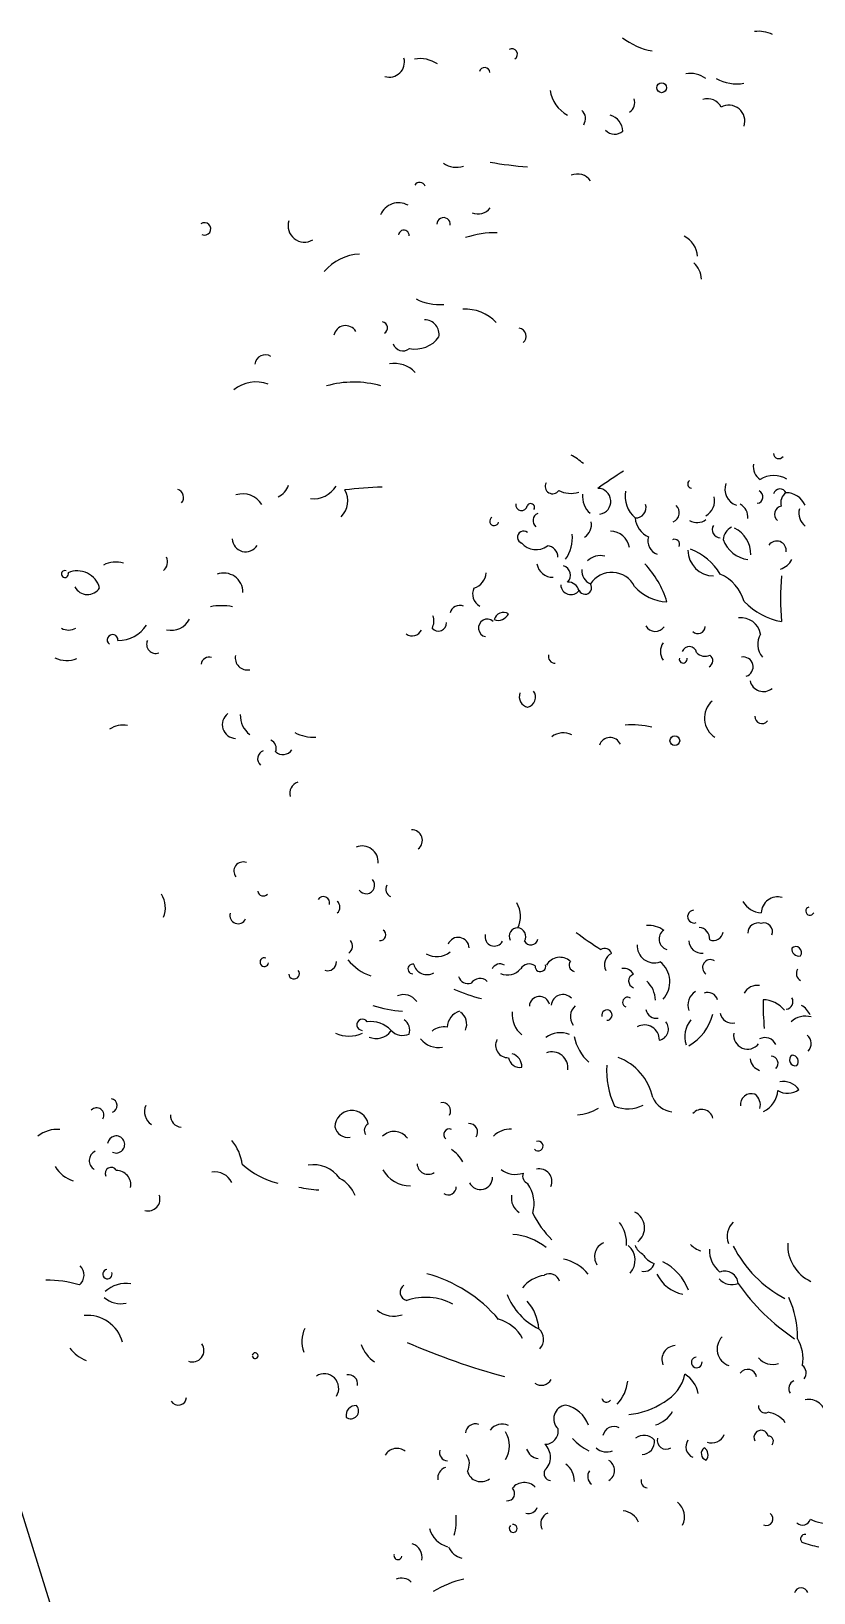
# Model space of a CAD drawing. Header units: millimetres. Extents: x 563604 to 809435, y 2337 to 1331933.
# Drawn here: x 732564 to 733479, y 1262839 to 1264665 of the extents above; entities that cross this region are included whole.
import ezdxf

# ---------------------------------------------------------------- set-up
doc = ezdxf.new("R2010")
doc.units = ezdxf.units.MM
for name, color, linetype, lineweight in [('A-ANNO-DIMS', 211, 'Continuous', 9), ('A-ANNO-DIMS-340', 211, 'Continuous', 9), ('ks_caytram-1', 253, 'Continuous', 9), ('MUONG DAT-1', 253, 'Continuous', 9), ('NCV_TKCS_HIEN TRANG_251226_dwg-1', 253, 'Continuous', 9)]:
    doc.layers.add(name, color=color, linetype=linetype, lineweight=lineweight)
doc.styles.add('Arial_2', font='arial_0.ttf', dxfattribs={"width": 0.9, "height": 1360})
doc.dimstyles.new('1_Dim_chi_tiet_khu_đất_1', dxfattribs={"dimscale": 304.8, "dimtxt": 1387.552784, "dimasz": 1.338583, "dimexe": 1.115486, "dimexo": 0.0625, "dimgap": 0.111549, "dimtad": 1, "dimdec": 0, "dimrnd": 5, "dimzin": 0, "dimdsep": 46, "dimtxsty": 'Arial_2', "dimblk1": 'OBLIQUE', "dimblk2": 'OBLIQUE', "dimsah": 1, "dimcen": 0.09, "dimdle": 1.115486, "dimazin": 0, "dimtfac": 1, "dimtdec": 4, "dimtix": 1, "dimtmove": 0, "dimatfit": 3, "dimfxl": 3.346457, "dimfxlon": 1, "dimtvp": 1, "dimtolj": 1, "dimtzin": 0, "dimarcsym": 2})

# ---------------------------------------------------------------- blocks, each defined once
blk = doc.blocks.new('NCV_TKCS_HIEN TRANG_251226_dwg_CX-2645538-TỔNG THỂ_HIỆN TRẠNG KHU ĐẤT')
at = {"layer": 'ks_caytram-1'}
for centre, radius in [((723828.8, 1295404.1), 5.83), ((723844.2, 1294640.3), 5.66)]:
    blk.add_circle(centre, radius, dxfattribs=at)
for centre, radius, start, end in [((723942.3, 1295432.5), 37.6, 64.5441, 97.7809), ((723832.5, 1295526.4), 80.7, 232.2211, 259.4401), ((723510.4, 1295434.1), 17.6, 252.4331, 14.8971), ((723546.4, 1295402.3), 35.8, 55.8821, 100.8523), ((723653.6, 1295443.3), 6.51, 301.5201, 120.6773), ((723621.7, 1295421.3), 6.29, 6.4741, 163.405), ((723862.5, 1295391.6), 29.3, 52.4751, 101.0112), ((723738.7, 1295407.6), 40.9, 189.2361, 240.4251), ((723916.6, 1295457.7), 49.1, 240.7851, 279.9211), ((723784.3, 1295386.8), 13.1, 301.2641, 19.6981), ((723882.7, 1295373.8), 17.4, 25.8421, 108.7608), ((723907.3, 1295364.9), 18.8, 341.9361, 118.7226), ((723727.2, 1295368), 12.6, 325.4801, 49.9781), ((723763.1, 1295352.7), 20.2, 1.341, 73.739), ((723773.9, 1295364.5), 14.7, 223.8811, 310.0281), ((723588.5, 1295337.3), 26.2, 235.1161, 288.8931), ((723698.1, 1295697), 386.3, 259.5711, 266.0871), ((723545.9, 1295286.6), 6.82, 20.2861, 149.5934), ((723730.4, 1295285.3), 17.9, 32.8691, 114.0044), ((723521.1, 1295246.5), 23, 61.0501, 157.2708), ((723573.7, 1295244.3), 7.85, 352.7391, 179.3632), ((723614, 1295274.7), 18.2, 247.7611, 321.9961), ((723294.3, 1295239), 7.24, 243.7971, 126.8607), ((723411, 1295242.7), 19.2, 162.7091, 300.2401), ((723527.3, 1295231.4), 6.17, 354.9421, 174.9425), ((723634.5, 1295123.3), 111.2, 89.1029, 108.3984), ((723842.3, 1295204.9), 28.6, 4.3331, 63.3181), ((723477.7, 1295152.6), 56.9, 92.2679, 139.8863), ((723849.6, 1295179.7), 25.7, 1.2601, 49.4131), ((723569.4, 1295211.1), 60.7, 242.6401, 274.2501), ((723599.5, 1295096.3), 48.8, 42.7981, 93.8694), ((723459.2, 1295111.8), 14, 31.2851, 168.7151), ((723500.8, 1295123.1), 7.34, 301.865, 77.329), ((723551.3, 1295115.4), 17.3, 350.679, 89.2015), ((723660.9, 1295113.5), 9.4, 307.8261, 82.3075), ((723526.1, 1295108.2), 11.9, 197.6671, 309.8241), ((723540.5, 1295132.9), 34.5, 258.7301, 323.8611), ((723365.2, 1295079.3), 12.4, 57.6951, 172.9779), ((723515.9, 1295047.1), 34.5, 44.2371, 99.1626), ((723354.3, 1295019.5), 40.5, 69.3791, 129.8158), ((723468.8, 1294944.1), 115.7, 74.1701, 106.0998), ((723681, 1294898.3), 86.9, 49.6061, 61.2721), ((723953.3, 1294960.7), 17.4, 169.6981, 237.8311), ((723965.8, 1294976.5), 6.21, 183.6601, 323.2101), ((723701.2, 1294937.7), 8.53, 149.7621, 327.2941), ((724064.5, 1294504.8), 530.8, 121.8686, 125.7812), ((723864.1, 1294940.6), 4.88, 123.4911, 264.8541), ((723922.8, 1294934.7), 20.1, 160.6951, 250.6951), ((723959.7, 1294920.9), 29.6, 58.2441, 122.0259), ((723259.9, 1294925), 9.74, 319.534, 72.627), ((723338.8, 1294902.5), 26.5, 32.4091, 107.2159), ((723371.1, 1294946.2), 22.4, 293.7081, 341.5391), ((723421.4, 1294954.9), 31.6, 263.8771, 327.8131), ((723436.5, 1294920.7), 25.3, 313.3451, 30.6651), ((723516.7, 1294472.7), 464.6, 91.8395, 97.2283), ((723722.8, 1294961.3), 31.7, 242.8891, 286.4981), ((723760.9, 1294925.6), 24.7, 172.8581, 231.0141), ((723754.1, 1294920.3), 15.2, 279.1731, 89.5688), ((723818.4, 1294926), 32.4, 168.9711, 230.6071), ((723870.1, 1294921.4), 20.7, 299.7351, 12.0801), ((723939.7, 1294925.6), 7.64, 277.4181, 65.3591), ((723967.2, 1294927.1), 7.77, 24.9841, 164.0852), ((723982.5, 1294918.6), 14.4, 125.2501, 195.7141), ((723974.1, 1294905.7), 24.7, 24.445, 89.7772), ((723664.9, 1294916.3), 6.79, 171.0601, 350.2861), ((723675.6, 1294913.1), 4.5, 328.4171, 152.3601), ((723687.5, 1294897.8), 9.24, 113.2681, 230.7401), ((723798.4, 1294913.1), 12.2, 267.2501, 16.7051), ((723837.9, 1294907.1), 11.5, 293.2851, 46.9681), ((723911.9, 1294901.4), 17.8, 355.9241, 60.4921), ((723970.4, 1294905.3), 9.57, 100.3261, 230.0821), ((724008.4, 1294906.5), 19.2, 165.0271, 232.1141), ((723633, 1294897.2), 5.23, 121.2501, 347.9461), ((723667.3, 1294878.3), 7.1, 51.6591, 251.3911), ((723729.3, 1294893.1), 17.4, 302.4351, 10.5761), ((723824.2, 1294902.8), 26.4, 184.1001, 246.1541), ((723870.1, 1294913.1), 17.6, 240.7941, 306.2101), ((723897.6, 1294887.3), 9.57, 148.9121, 267.9581), ((723918.5, 1294873.9), 18, 116.0026, 174.8774), ((723899.6, 1294858.7), 33.4, 358.2001, 64.5971), ((723342.3, 1294877), 15.7, 182.1741, 327.9601), ((723681.8, 1294885.8), 22, 220.2121, 307.3771), ((723694.1, 1294855), 13.4, 359.807, 85.4852), ((723681.2, 1294877.7), 43.2, 324.6901, 5.4431), ((723768.7, 1294862.4), 22.9, 9.898, 89.6426), ((723828.7, 1294873.7), 16, 161.9831, 251.4191), ((723844, 1294870.1), 5.84, 334.0601, 116.2105), ((723934.8, 1294888.3), 36.5, 200.4711, 261.9441), ((723963.4, 1294862.8), 11.1, 351.5401, 146.2302), ((723190.6, 1294816.1), 33.2, 74.7771, 116.3763), ((723237.7, 1294849.3), 13.2, 310.7311, 25.3501), ((723757.2, 1294835.3), 21.5, 76.6041, 134.7135), ((723889.8, 1294863.5), 30.4, 180.6571, 269.6131), ((723836.3, 1294797.4), 71.8, 31.82, 68.476), ((723959.4, 1294864.6), 25, 289.4911, 330.3901), ((723130.8, 1294835.3), 4.09, 67.8491, 22.4211), ((723145.3, 1294811.8), 27.2, 15.4551, 113.0828), ((723316.7, 1294814.1), 22.3, 359.3041, 110.6981), ((723603.3, 1294838.5), 20.5, 286.8101, 355.2721), ((723701.5, 1294850.4), 18.9, 190.0731, 271.2531), ((723710.8, 1294834.1), 11.3, 314.018, 72.733), ((723751.8, 1294838.9), 16.4, 174.6291, 247.5671), ((723770.3, 1294807.7), 29.6, 25.8201, 146.9871), ((723726.6, 1294769.9), 113.2, 16.8731, 43.1951), ((723877, 1294789.4), 50.2, 15.698, 66.099), ((724290.5, 1294807.2), 322.7, 175.3711, 184.8991), ((723157.3, 1294828.1), 16.8, 208.2381, 327.6251), ((723623.9, 1294811.9), 16.2, 154.3931, 240.9281), ((723722.7, 1294823.1), 11.9, 182.7961, 322.4251), ((723719, 1294812.3), 13.6, 15.2611, 91.2716), ((723739.1, 1294819.4), 7.77, 206.6451, 34.1361), ((723838, 1294858.8), 56.1, 222.9891, 266.8791), ((723314.1, 1294723.4), 74.8, 80.2478, 100.0224), ((723592.6, 1294787), 11.6, 67.6221, 165.7813), ((723985.1, 1294862.2), 84.1, 224.7401, 258.9291), ((723255.1, 1294793.8), 24.3, 257.4351, 332.0831), ((723546.1, 1294780.3), 16.4, 329.4391, 22.0341), ((723567.6, 1294777.9), 9.45, 219.2561, 4.6181), ((723624.8, 1294772.2), 10.3, 48.3921, 258.7481), ((723644, 1294778.6), 11.7, 61.7421, 162.1313), ((723637.8, 1294793.9), 12.8, 246.9371, 336.9371), ((723921.6, 1294760.9), 23.3, 10.2881, 97.0428), ((723135.3, 1294786.1), 16.4, 239.3721, 300.8981), ((723186.6, 1294758.2), 6.29, 355.0201, 233.1781), ((723193.8, 1294796.1), 38.4, 268.6031, 327.8121), ((723237, 1294753.1), 10.6, 154.2331, 291.4561), ((723537.1, 1294775.1), 12.1, 234.8761, 333.4651), ((723821.3, 1294780.4), 12.3, 207.2921, 326.9511), ((723871.2, 1294774), 8.4, 223.4461, 358.8981), ((723963.7, 1294753.2), 22.6, 148.3451, 221.4511), ((723344.3, 1294737.4), 14.3, 168.9781, 281.2901), ((723704.3, 1294738.9), 8, 165.2271, 270.7901), ((723844.1, 1294744.7), 16.8, 143.4551, 216.8151), ((723861.1, 1294741.7), 8.76, 12.9891, 159.6509), ((723879.6, 1294752.2), 13.1, 220.4941, 295.5861), ((723880.9, 1294733.9), 7.74, 295.1151, 55.6251), ((723133.2, 1294764.8), 30.7, 242.9291, 292.3641), ((723299.7, 1294728.4), 9.77, 74.4251, 170.7851), ((723854, 1294735.8), 4.6, 166.0991, 14.1711), ((723924.3, 1294726.8), 11.5, 287.6041, 100.7373), ((723947.8, 1294713.7), 15.9, 192.2461, 309.6661), ((723675, 1294691.8), 12.7, 159.6881, 256.7261), ((723669.4, 1294691.1), 11.9, 283.1661, 38.2241), ((723905.5, 1294666.8), 26.7, 131.8441, 237.4541), ((723330.9, 1294659), 16, 125.7541, 268.7211), ((723363.4, 1294669.6), 27.4, 177.3311, 233.8651), ((723946.1, 1294668.5), 8.16, 176.6441, 321.5521), ((723199.3, 1294629.5), 29.2, 80.2231, 123.8259), ((723422.5, 1294693.8), 49.5, 242.5971, 272.0651), ((723713.8, 1294626.7), 22.8, 64.3971, 126.753), ((723794.2, 1294547.7), 111.1, 77.9401, 94.1596), ((723367.8, 1294631.3), 10.3, 338.163, 67.345), ((723385.9, 1294636.7), 12.6, 227.4551, 326.2371), ((723768.5, 1294630.8), 13.2, 24.2401, 161.2368), ((723366.2, 1294619.2), 9.93, 109.5211, 228.1291), ((723407.7, 1294578.6), 13.9, 109.0041, 195.1211), ((723536.4, 1294523.7), 12.5, 308.2941, 90.5566), ((723478.4, 1294498.4), 18.9, 355.8071, 111.5234), ((723339.3, 1294487.7), 10.8, 69.3311, 218.4331), ((723483.2, 1294471.3), 9.97, 214.1081, 42.4731), ((723515.4, 1294466.7), 9.38, 149.6881, 247.4511), ((723219.6, 1294445.1), 28.8, 337.0901, 32.7071), ((723362.9, 1294465.1), 6.37, 187.1921, 319.6801), ((723433.2, 1294450.6), 7.35, 346.6441, 148.387), ((723444.1, 1294445.6), 8.49, 308.0131, 52.2571), ((723634.8, 1294435), 29, 332.2401, 32.4351), ((723947, 1294465.4), 26.6, 209.6721, 266.0481), ((723964.4, 1294438.4), 19.2, 74.0371, 178.2873), ((723333.4, 1294435.8), 9.56, 163.1231, 336.0341), ((723866.7, 1294434.6), 7.51, 95.8471, 290.4131), ((724002.2, 1294441), 4.86, 103.6991, 336.1801), ((723499.4, 1294413.3), 6.71, 263.2711, 57.0341), ((723633.1, 1294411), 10.9, 166.4171, 331.3531), ((723660.6, 1294411.4), 10.1, 90.8891, 206.1681), ((723659.8, 1294411.4), 10.1, 327.146, 86.2537), ((724053.7, 1294856.9), 547.7, 233.5921, 237.2881), ((723814, 1294394.9), 29.3, 53.7571, 95.4655), ((723838.1, 1294408.2), 12.4, 122.9491, 254.3831), ((723871.4, 1294408.5), 13.6, 355.828, 84.9117), ((723889.4, 1294417.9), 11.3, 246.7501, 353.0101), ((723941.4, 1294415.4), 11.8, 71.2971, 180.0476), ((723948.4, 1294417.2), 9.98, 337.0001, 108.2899), ((723457.7, 1294400.2), 9.7, 302.1641, 40.6121), ((723565.7, 1294411.8), 24.1, 239.1891, 310.2281), ((723590.8, 1294397.5), 12.8, 1.9901, 157.669), ((723675.7, 1294409.7), 8.34, 207.0431, 349.4861), ((723762.2, 1294389.4), 8.08, 16.1801, 124.1272), ((723820.2, 1294400.7), 20.2, 177.0321, 289.4981), ((723875.7, 1294407.1), 15.3, 182.8551, 275.5871), ((723985.7, 1294392.8), 6.75, 323.2321, 133.7702), ((723989.1, 1294396.7), 8.19, 173.3471, 283.6551), ((723364.1, 1294381.4), 5.06, 71.1531, 351.0461), ((723438.3, 1294381.4), 10.1, 251.0471, 2.9641), ((723508.5, 1294421.9), 60.1, 218.9571, 250.6901), ((723537.7, 1294373.3), 5.64, 78.7681, 270.0781), ((723554.4, 1294382.8), 16.1, 194.4601, 299.4121), ((723639.7, 1294369), 10.3, 59.6621, 154.8118), ((723673.8, 1294367.9), 11.3, 52.4641, 150.4221), ((723686.9, 1294376.5), 6.25, 176.2071, 14.4541), ((723709.9, 1294368.6), 18.4, 49.1831, 149.2685), ((723728.7, 1294378.1), 8.08, 146.1441, 254.0921), ((723777.1, 1294378.1), 15.3, 117.7041, 205.6981), ((723784.5, 1294361.3), 12.7, 27.3771, 99.7615), ((723808.7, 1294358.3), 29.7, 317.0891, 51.9791), ((723885.9, 1294375), 9.3, 59.3921, 235.4071), ((723398.8, 1294367.9), 6.25, 185.9931, 37.8841), ((723602.8, 1294368.3), 12.1, 198.7631, 284.9021), ((723616.3, 1294349.9), 12.4, 46.4041, 147.2848), ((723648.3, 1294386.7), 20.4, 247.3711, 319.6871), ((723798.5, 1294359.3), 8.3, 109.7901, 250.4801), ((723790.7, 1294336.5), 30.7, 0.8811, 47.8441), ((723995.9, 1294368.1), 9.54, 147.8121, 240.5281), ((723527.2, 1294325.4), 18, 33.0031, 113.8683), ((723656.3, 1294503), 168.6, 245.2771, 256.9421), ((723686, 1294329.4), 11.9, 14.0271, 177.1229), ((723713.2, 1294330), 13.5, 42.0011, 175.1374), ((723788.9, 1294334.5), 5.81, 52.9041, 249.2581), ((723878.9, 1294331), 19.3, 123.1131, 198.5781), ((723882.9, 1294334.4), 11.5, 14.1721, 112.9692), ((723940.9, 1294336.3), 17.9, 82.7978, 150.6025), ((724199.5, 1294329.5), 252, 178.2301, 185.8591), ((723946.6, 1294304.4), 33, 38.946, 88.1935), ((723973.3, 1294335.2), 9.05, 277.6991, 29.4411), ((723537.6, 1294481), 157.5, 252.7511, 265.6101), ((723598.3, 1294304.8), 20.2, 106.5313, 178.9292), ((723583.5, 1294309), 17.3, 335.6511, 54.1051), ((723685.6, 1294320.7), 31.8, 175.5451, 229.9641), ((723738.5, 1294317.8), 16.4, 131.3341, 217.5141), ((723764.8, 1294319.5), 6.08, 267.4911, 195.4631), ((723822.7, 1294328.3), 12.6, 191.1201, 279.7591), ((723832, 1294334.1), 58.1, 299.5461, 346.4311), ((723911.1, 1294324), 13.9, 189.9671, 282.9241), ((723979.5, 1294309), 25.3, 24.8191, 59.4261), ((723478.8, 1294308.1), 6.52, 32.9401, 269.2231), ((723488.4, 1294279), 32.9, 43.5531, 97.1183), ((723526.1, 1294314.9), 19.2, 223.7991, 292.6951), ((723518.8, 1294301.6), 15.3, 343.2831, 53.8571), ((723573.7, 1294284.8), 20.8, 77.9391, 130.4021), ((723808.7, 1294290.5), 17.4, 358.7481, 118.8669), ((723823.4, 1294303.1), 13.3, 281.4111, 38.4081), ((723886.2, 1294294.2), 30.4, 140.1541, 198.3451), ((723996.9, 1294293.3), 24.9, 74.5961, 132.4622), ((723463, 1294333), 38.2, 245.9451, 294.3251), ((723494.9, 1294314.1), 22, 247.6361, 321.8761), ((723568, 1294308), 26.6, 217.5961, 279.9311), ((723649.1, 1294284.1), 14.5, 152.8011, 272.0201), ((723710, 1294271), 27.8, 66.6371, 127.3194), ((723781.8, 1294305.4), 56.3, 191.3431, 227.0361), ((723929.3, 1294295.9), 16.3, 171.9501, 322.4551), ((723949.7, 1294279.4), 13.7, 23.5641, 117.8258), ((723990.2, 1294286), 13.4, 318.5011, 48.5011), ((723663, 1294271.8), 13.5, 189.3691, 279.8261), ((723649.9, 1294259.3), 15.4, 357.0591, 74.285), ((723700.5, 1294257.8), 18.6, 352.0701, 109.6221), ((723754.8, 1294209.1), 65.1, 12.431, 69.042), ((723948.9, 1294270.7), 16.9, 188.9171, 250.9641), ((723956.6, 1294263), 8.4, 313.446, 88.8985), ((723985.2, 1294267), 6.84, 124.2221, 284.9351), ((723981.1, 1294265.1), 7.51, 320.637, 88.5199), ((723859.3, 1294253.9), 94.9, 175.7651, 205.5841), ((723934.3, 1294233.9), 30.5, 296.6241, 355.0711), ((723976.1, 1294249.3), 21.4, 237.6251, 307.8511), ((723971.1, 1294219.4), 22.3, 35.6531, 101.0142), ((723168, 1294202.5), 8.42, 328.8661, 137.667), ((723183.9, 1294213.6), 8.06, 287.853, 80.59), ((723241.8, 1294206.6), 17.9, 156.1311, 237.5361), ((723572.3, 1294207.4), 9.68, 329.0691, 100.5916), ((723726.8, 1294255.6), 53, 273.6991, 301.8701), ((723789.3, 1294247.7), 38, 245.9091, 298.1801), ((723843.7, 1294233.6), 27.4, 202.6351, 263.8961), ((723933.7, 1294214.8), 12.7, 70.9021, 186.6891), ((723928.9, 1294214.4), 15.3, 343.2821, 53.8571), ((723267.9, 1294201.7), 13.5, 175.6181, 265.1261), ((723466.3, 1294188.1), 19.8, 11.9661, 178.1022), ((723489.6, 1294184.5), 8.63, 117.3181, 212.4411), ((723603.5, 1294182.4), 10.1, 326.7091, 93.0506), ((723875.7, 1294195.6), 13.5, 13.3081, 140.1777), ((723122.2, 1294149), 36.8, 85.6917, 128.4329), ((723190.8, 1294168.1), 10, 244.2441, 174.139), ((723462.2, 1294192.3), 16, 193.0481, 278.2051), ((723516, 1294164.1), 19.2, 36.3981, 135.075), ((723580.4, 1294179.6), 6.59, 67.9911, 230.3501), ((723651.3, 1294158.6), 27.3, 85.9307, 134.788), ((723171.2, 1294149.2), 11.9, 114.0641, 240.1791), ((723285.2, 1294138), 53.6, 7.3591, 40.4111), ((723560.1, 1294127.6), 41.5, 29.0731, 56.6171), ((723684.4, 1294166.1), 5.68, 220.2861, 111.9134), ((723153.4, 1294163.5), 40.1, 212.1521, 251.5391), ((723184.9, 1294134.3), 7, 30.6711, 206.8211), ((723190.8, 1294120.6), 17.2, 350.541, 89.3386), ((723405.7, 1294220.6), 101.3, 228.3401, 255.1431), ((723421.5, 1294106.9), 37.5, 34.9171, 99.3755), ((723534.6, 1294156.2), 36.5, 208.8441, 270.6691), ((723555.7, 1294146.1), 12.9, 183.3671, 303.7721), ((723658.1, 1294161.2), 28.1, 232.6241, 287.9141), ((723686, 1294125), 14.5, 335.3041, 104.5768), ((723305.8, 1294113.3), 22.8, 26.9521, 98.0272), ((723436.5, 1294262.6), 147.9, 257.4111, 266.6001), ((723435.9, 1294095.8), 36.5, 20.1721, 63.3641), ((723579.5, 1294118.2), 9.11, 233.6191, 3.2511), ((723616.8, 1294129.6), 14.2, 206.7601, 1.5821), ((723675.7, 1294131.2), 9.54, 159.5791, 249.5791), ((723638.6, 1294098.9), 41, 343.9671, 34.6271), ((723228.3, 1294104.3), 13.8, 254.1601, 19.8051), ((723672.1, 1294105.1), 19.1, 168.9411, 239.2541), ((723785.1, 1294140.9), 119.6, 206.4311, 224.9141), ((723788.1, 1294070.6), 20.7, 308.4211, 62.9041), ((723750, 1294053.4), 37.7, 354.6631, 38.1271), ((723926.9, 1294060.9), 21.6, 131.6041, 203.0581), ((723650.1, 1293994.7), 68.4, 50.42, 86.2468), ((723768.2, 1294036.9), 17.9, 114.5911, 211.8231), ((723774.7, 1294032.6), 23, 319.1621, 48.9991), ((723815.8, 1294057.1), 19.5, 201.6431, 241.8931), ((723886.9, 1294076.4), 35.1, 225.7041, 249.6231), ((723917.6, 1294044.6), 33, 178.1941, 231.3241), ((724038.4, 1294112.8), 141, 206.8421, 242.3771), ((724023.1, 1294050.4), 46.9, 177.3551, 244.8431), ((723702.7, 1293983.3), 52, 39.4, 77.655), ((723808, 1294032), 12.4, 258.4701, 345.0161), ((723828.3, 1294052.5), 25.1, 210.0361, 250.6241), ((723802.6, 1293975.8), 61.6, 20.6741, 63.5701), ((723112.7, 1293896.3), 113, 71.9441, 92.0654), ((723138.3, 1294015.4), 15, 309.0671, 45.4771), ((723180.6, 1294016.3), 5.45, 95.8731, 22.4671), ((723509.8, 1293854.6), 168.3, 40.336, 74.696), ((723697.9, 1293974.1), 41.4, 98.742, 140.4807), ((723697.8, 1294004.5), 12.3, 18.4741, 120.6835), ((723861.2, 1294034.2), 41.8, 205.0691, 259.4511), ((723910.9, 1294023.5), 19.4, 219.7381, 292.4591), ((723902.6, 1294004.1), 15.8, 5.2321, 110.4862), ((723202, 1293970.2), 35.3, 80.1972, 133.0819), ((723532.6, 1293995.2), 9.76, 122.0671, 259.4421), ((723717.8, 1294019.8), 74.8, 201.2751, 244.0161), ((724121.5, 1294147.2), 247.7, 214.8751, 236.3751), ((723195.8, 1294009.6), 27.8, 226.9971, 284.0321), ((723515.7, 1293997.7), 30.4, 230.1531, 288.3441), ((723552.6, 1293921.5), 67.8, 61.9861, 108.7567), ((723630.8, 1293948.9), 54.4, 3.8121, 41.4171), ((723880.5, 1293943.3), 107.2, 358.7291, 25.1831), ((723157.2, 1293925.7), 42.5, 15.2071, 95.0795), ((723626.1, 1293919.8), 45.4, 28.277, 74.674), ((723444.1, 1293937.8), 36.1, 155.0621, 200.6261), ((723874, 1294733), 867.2, 246.7011, 254.6891), ((723674.4, 1293940.2), 16.3, 316.6211, 49.1011), ((723913.9, 1293928.7), 20.3, 135.3881, 251.1511), ((723949.8, 1293918), 44.3, 349.2701, 31.2501), ((723171.7, 1293956.2), 43.7, 216.8541, 248.6031), ((723280.2, 1293927), 13.3, 248.3371, 36.1841), ((723353.4, 1293921), 3.4, 189.5971, 170.6728), ((723512.5, 1293945.4), 36.9, 197.8061, 238.2131), ((723845.3, 1293916.6), 16.2, 91.9021, 202.3211), ((723869.8, 1293913.2), 6.26, 94.5351, 6.1261), ((723958.7, 1293932.9), 22.1, 220.6141, 287.7641), ((723434.2, 1293883), 16.9, 326.9851, 123.2853), ((723807.6, 1293910.4), 49.7, 298.7871, 347.1141), ((723838.8, 1293870.5), 33.5, 11.1531, 59.1021), ((723929.4, 1293894.7), 10.4, 7.9321, 145.857), ((723986.7, 1293900.8), 11.1, 322.9421, 53.5861), ((723462.8, 1293888.3), 10.4, 348.1661, 102.1052), ((723688.2, 1293899.3), 12.9, 234.2241, 332.5271), ((723745.4, 1293895), 43.8, 315.8571, 355.1651), ((723987.7, 1293882.5), 10.2, 115.0971, 210.9681), ((723263.5, 1293872.8), 9.64, 211.3951, 356.9481), ((723471.3, 1293851), 11.7, 86.8721, 188.3771), ((723465.3, 1293856.4), 9.11, 231.5681, 43.6801), ((723719, 1293847.1), 16.4, 98.9551, 225.8251), ((723707.8, 1293826.2), 38.1, 21.052, 76.846), ((723764.4, 1293872.2), 5.6, 190.8061, 324.4091), ((723782.9, 1293938.6), 86.7, 274.8551, 304.1321), ((723949.9, 1293862), 7.88, 175.3001, 294.9841), ((724000.6, 1293848.9), 20.9, 4.4521, 100.4297), ((723810.2, 1293875.2), 37, 287.8751, 328.1461), ((723949, 1293825.2), 30, 35.5931, 81.8178), ((723611.1, 1293829.5), 11.8, 71.2151, 174.5243), ((723642.4, 1293823.8), 17.3, 65.6381, 144.1192), ((723619, 1293815.6), 31.7, 329.3831, 30.8871), ((723692.3, 1293832.9), 15.5, 268.9551, 8.9421), ((723772.8, 1293825.3), 12.9, 60.8051, 169.867), ((723808.1, 1293811.3), 16.5, 41.4821, 127.3677), ((723887.4, 1293834.6), 15.6, 249.0971, 339.0971), ((723945.1, 1293825.4), 8.41, 10.7311, 208.8471), ((723953.5, 1293821), 5.97, 317.0501, 91.1487), ((723519.2, 1293796.8), 15.8, 51.7491, 150.0899), ((723578.6, 1293807.9), 9.73, 164.8881, 267.4381), ((723686.7, 1293817.3), 16.8, 199.0651, 261.5931), ((723678.5, 1293802.3), 20.3, 312.1611, 48.1091), ((723776.6, 1293873), 71.4, 223.1021, 242.3581), ((723764.4, 1293826.1), 17.7, 227.2221, 293.0321), ((723805.3, 1293820.6), 15.2, 272.4851, 5.9571), ((723833.9, 1293822), 10.3, 166.3991, 302.7971), ((723870.7, 1293814.6), 13.6, 145.4381, 245.8801), ((723883.4, 1293806.7), 8.27, 126.2971, 251.4641), ((723873.4, 1293805.1), 9.7, 319.6571, 58.1051), ((723579.9, 1293777.9), 13, 107.5901, 189.4651), ((723586.3, 1293794.5), 17.6, 330.7941, 36.2101), ((723704, 1293775.1), 22.7, 357.0911, 56.3091), ((723760.1, 1293786.8), 13.6, 300.2711, 59.9991), ((723617.5, 1293790.1), 16.4, 194.8131, 307.0991), ((723668.1, 1293755), 17.7, 43.3371, 141.7065), ((723699.6, 1293783.4), 8.41, 152.4361, 265.0561), ((723753.5, 1293779.6), 11.2, 143.2261, 233.3051), ((723812.7, 1293774.3), 8.01, 164.8761, 262.7721), ((723648.5, 1293759.8), 8.4, 263.3281, 47.3901), ((723673.2, 1293747), 10.6, 251.7001, 341.7001), ((723700.9, 1293724.4), 13.6, 113.1691, 208.2211), ((723781.8, 1293718.1), 21.5, 21.936, 84.5938), ((723834.1, 1293732.8), 21.5, 332.3011, 51.5061), ((723951.2, 1293730.2), 7.8, 245.7841, 53.9721), ((723586.5, 1293727), 30.5, 195.6471, 254.6221), ((723522.5, 1293728.8), 66.1, 344.4331, 4.9561), ((723655.2, 1293719), 4.61, 132.4121, 100.9948), ((723993.5, 1293732.4), 9.52, 227.4011, 344.7601), ((724020, 1293759.7), 34.4, 239.8871, 286.1331), ((723532.4, 1293685.3), 16.3, 347.96, 73.241), ((723996.6, 1293706.8), 5.3, 83.2241, 223.9161), ((724029.5, 1293797.5), 101.4, 248.7051, 260.5171), ((723520.3, 1293687.1), 4.62, 161.3341, 350.8611), ((723600.9, 1293706.8), 23.3, 203.2691, 255.7981), ((723524.6, 1293644.5), 16.4, 45.8251, 113.2053), ((723624.7, 1293542.2), 120.7, 103.0482, 121.4407), ((723991.8, 1293641.2), 8.26, 18.9571, 161.3135)]:
    blk.add_arc(centre, radius, start, end, dxfattribs=at)
blk = doc.blocks.new('NCV_TKCS_HIEN TRANG_251226_dwg-1595164-TỔNG THỂ_HIỆN TRẠNG KHU ĐẤT')
at = {"layer": 'MUONG DAT-1', "flags": 128}
blk.add_lwpolyline([(752286.9, 1199548), (747733.3, 1213433.3), (740799, 1236446.8), (737239.8, 1247927.9), (731715.3, 1265616), (728295.2, 1276774.1), (725536.1, 1284652.1), (720895.6, 1301124.3), (717081.2, 1300936.3), (710093.2, 1307531.3), (707990.2, 1306468.1), (691820.2, 1300720.9), (687515.8, 1297110), (687945.7, 1294643.5), (696311.8, 1277455.4), (695625.2, 1272682.1)], dxfattribs=at)
blk.add_blockref('NCV_TKCS_HIEN TRANG_251226_dwg_CX-2645538-TỔNG THỂ_HIỆN TRẠNG KHU ĐẤT', (9472.7, -30804.7))
blk = doc.blocks.new('DIMBLOCK1-TỔNG THỂ_HIỆN TRẠNG KHU ĐẤT')
at = {"layer": 'A-ANNO-DIMS-340'}
for p, q in [((741408.5, 1206190.7), (721160, 1273417.7)), ((720281.4, 1272798), (721583.6, 1273190.2)), ((721258.1, 1273092.1), (720281.4, 1272798)), ((740333.8, 1206222.1), (741636, 1206614.3)), ((741310.4, 1206516.3), (740333.8, 1206222.1))]:
    blk.add_line(p, q, dxfattribs=at)
at = {"layer": 'A-ANNO-DIMS-340', "lineweight": 25}
for p, q in [((721258.1, 1273092.1), (721003.9, 1273228.6)), ((721258.1, 1273092.1), (721512.3, 1272955.6)), ((741310.4, 1206516.3), (741056.3, 1206652.8)), ((741310.4, 1206516.3), (741564.6, 1206379.8))]:
    blk.add_line(p, q, dxfattribs=at)
at = {"layer": 'A-ANNO-DIMS-340', "color": 0, "insert": (732330.2, 1242571.6), "char_height": 1360, "width": 5635.599, "attachment_point": 1, "rotation": 286.7621, "line_spacing_factor": 0.941778, "style": 'Arial_2'}
blk.add_mtext('69530', dxfattribs=at)
blk = doc.blocks.new('_Oblique')
at = {"color": 0, "linetype": 'ByBlock', "lineweight": -2}
blk.add_line((-0.5, -0.5), (0.5, 0.5), dxfattribs=at)

msp = doc.modelspace()

# ---------------------------------------------------------------- block references
at = {"layer": 'NCV_TKCS_HIEN TRANG_251226_dwg-1'}
msp.add_blockref('NCV_TKCS_HIEN TRANG_251226_dwg-1595164-TỔNG THỂ_HIỆN TRẠNG KHU ĐẤT', (0, 0), dxfattribs=at)

# ---------------------------------------------------------------- dimensions: what is measured, and where the dimension line sits
at = {"layer": 'A-ANNO-DIMS'}
dim = msp.add_linear_dim(base=(721258.1, 1273092.1), p1=(740333.8, 1206222.1), p2=(720281.4, 1272798), angle=286.7621, dimstyle='1_Dim_chi_tiet_khu_đất_1', override={"dimpost": '<>', "dimfxl": 69530.142663}, dxfattribs=at)
dim.commit()
dim.dimension.update_dxf_attribs({"geometry": 'DIMBLOCK1-TỔNG THỂ_HIỆN TRẠNG KHU ĐẤT', "text_midpoint": (731982.1, 1240014.4)})

doc.saveas('drawing.dxf')
